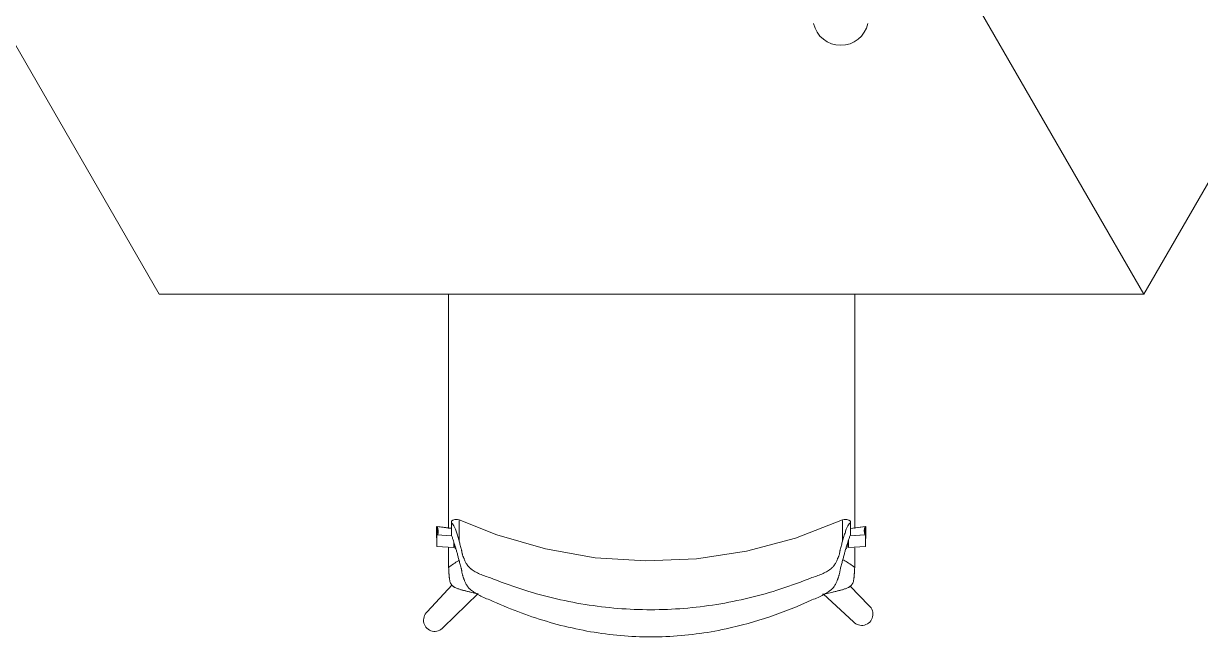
# Model space of a CAD drawing. Header units: millimetres. Extents: x 155927 to 326028, y -36033 to 97293.
# Drawn here: x 176197 to 177571, y 19485 to 20202 of the extents above; entities that cross this region are included whole.
import ezdxf

# ---------------------------------------------------------------- set-up
doc = ezdxf.new("R2010")
doc.units = ezdxf.units.MM
doc.header["$MEASUREMENT"] = 0
doc.layers.add('A-GENM', color=8, linetype='CONTINUOUS', lineweight=9)
doc.layers.add('I-FURN', color=8, linetype='CONTINUOUS', lineweight=9)

msp = doc.modelspace()

# ---------------------------------------------------------------- linework, layer by layer
at = {"layer": 'A-GENM'}
msp.add_arc((177151.3, 20209.1), 32.5, 192.6804, 347.3196, dxfattribs=at)
at = {"layer": 'I-FURN'}
for p, q in [((175780.3, 20882), (176355.4, 19886.1)), ((177505.4, 19886.1), (178080.3, 20882)), ((177505.4, 19886.1), (177103, 20582.9)), ((177103, 20582.9), (177505.4, 19886.1)), ((176355.4, 19886.1), (177505.4, 19886.1)), ((176696.6, 19612.7), (176679.4, 19614.8)), ((176679.4, 19614.8), (176679.4, 19601.5)), ((176696.6, 19612.8), (176680.3, 19614.8)), ((176698.3, 19622.3), (176696.6, 19621)), ((176696.6, 19605.3), (176696.6, 19619)), ((176700.5, 19623), (176698.3, 19622.3)), ((176702, 19623.2), (176700.5, 19623)), ((176703.9, 19623.1), (176702, 19623.2)), ((176705.7, 19622.6), (176703.9, 19623.1)), ((176749.6, 19605.1), (176705.7, 19622.6)), ((177153.4, 19622.6), (177098.3, 19601.3)), ((177153.4, 19622.6), (177155.3, 19623.1)), ((177155.3, 19623.1), (177157.1, 19623.2)), ((177157.1, 19623.2), (177158.6, 19623)), ((177158.6, 19623), (177160.8, 19622.3)), ((177160.8, 19622.3), (177162.6, 19621)), ((177162.6, 19605.3), (177162.6, 19619)), ((177179.7, 19614.8), (177162.6, 19612.7)), ((177180.7, 19614.8), (177162.6, 19612.6)), ((177180.7, 19601.4), (177180.7, 19614.8)), ((176679.7, 19605.1), (176697.1, 19603.9)), ((176679.7, 19591.7), (176679.7, 19605.1)), ((176806.4, 19588.7), (176749.6, 19605.1)), ((177098.3, 19601.3), (177041.2, 19586.2)), ((177162, 19603.9), (177179.4, 19605.1)), ((177162, 19603.8), (177180.4, 19605.1)), ((177180.4, 19605.1), (177180.4, 19591.7)), ((176699.6, 19590.4), (176679.7, 19591.7)), ((176699.6, 19596.3), (176699.6, 19590.4)), ((176700.6, 19593.4), (176700.6, 19590.4)), ((176864.6, 19578.5), (176806.4, 19588.7)), ((177041.2, 19586.2), (176982.7, 19577.2)), ((177159.5, 19590.4), (177159.5, 19596.3)), ((177160.4, 19590.4), (177160.4, 19599.2)), ((177180.4, 19591.7), (177160.4, 19590.4)), ((176923.7, 19574.7), (176864.6, 19578.5)), ((176982.7, 19577.2), (176923.7, 19574.7)), ((176697.4, 19546.8), (176668.4, 19515.3)), ((177184.3, 19522.5), (177162.2, 19545.2)), ((176687.1, 19497), (176727.8, 19536.5)), ((177131, 19536), (177166.1, 19503.7))]:
    msp.add_line(p, q, dxfattribs=at)
for centre, start, end in [((177175.8, 19512.5), 221.9896, 49.6059), ((176677.2, 19505.5), 131.9662, 319.5824)]:
    msp.add_arc(centre, 13.1, start, end, dxfattribs=at)
for centre, start_param, end_param in [((176662.9, 19609.4), 6.026179, 6.605675), ((176663.8, 19609.4), 6.026179, 6.605675), ((177196.2, 19609.4), 2.819103, 3.398599), ((177197.2, 19609.4), 2.819103, 3.398599), ((176662.9, 19596.1), 0.238848, 0.322489), ((177197.2, 19596), 2.819103, 2.902745)]:
    msp.add_ellipse(centre, major_axis=(17.4, 0), ratio=0.978487, start_param=start_param, end_param=end_param, dxfattribs=at)
for points, knots in [([(176693.2, 19612.4), (176693.2, 19613.1), (176693.2, 19616.4), (176693.2, 19622.3), (176693.2, 19630.1), (176693.2, 19637.8), (176693.2, 19647.9), (176693.2, 19660.3), (176693.2, 19672.5), (176693.2, 19682.4), (176693.2, 19690), (176693.2, 19697.6), (176693.2, 19707.6), (176693.2, 19720.1), (176693.2, 19735), (176693.2, 19750.1), (176693.2, 19765.3), (176693.2, 19780.2), (176693.2, 19792.7), (176693.2, 19802.8), (176693.2, 19810.5), (176693.2, 19818.1), (176693.2, 19828.1), (176693.2, 19840.6), (176693.2, 19853.1), (176693.2, 19863.1), (176693.2, 19870.8), (176693.2, 19878.4), (176693.2, 19883.5), (176693.2, 19886.2), (176693.2, 19886.4)], [-0.8977274, -0.8977274, -0.8977274, -0.8977274, -0.8928571, -0.875, -0.8571429, -0.8392857, -0.8214286, -0.7857143, -0.75, -0.7321429, -0.7142857, -0.6964286, -0.6785714, -0.6428571, -0.6071429, -0.5714286, -0.5357143, -0.5, -0.4642857, -0.4464286, -0.4285714, -0.4107143, -0.3928571, -0.3571429, -0.3214286, -0.3035714, -0.2857143, -0.2678571, -0.25, -0.2488464, -0.2488464, -0.2488464, -0.2488464]), ([(177167.8, 19886.4), (177167.8, 19886.3), (177167.8, 19881.2), (177167.8, 19870.9), (177167.8, 19855.6), (177167.8, 19840.5), (177167.8, 19827.9), (177167.8, 19817.8), (177167.8, 19810.1), (177167.8, 19802.5), (177167.8, 19792.5), (177167.8, 19780.1), (177167.8, 19767.8), (177167.8, 19757.8), (177167.8, 19750.2), (177167.8, 19742.7), (177167.8, 19732.7), (177167.8, 19720.2), (177167.8, 19707.8), (177167.8, 19697.7), (177167.8, 19690), (177167.8, 19682.3), (177167.8, 19672.3), (177167.8, 19659.8), (177167.8, 19644.7), (177167.8, 19629.3), (177167.8, 19618.5), (177167.8, 19613), (177167.8, 19612.5)], [-0.7507659, -0.7507659, -0.7507659, -0.7507659, -0.75, -0.7142857, -0.6785714, -0.6428571, -0.6071429, -0.5892857, -0.5714286, -0.5535714, -0.5357143, -0.5, -0.4642857, -0.4464286, -0.4285714, -0.4107143, -0.3928571, -0.3571429, -0.3214286, -0.3035714, -0.2857143, -0.2678571, -0.25, -0.2142857, -0.1785714, -0.1428571, -0.1071429, -0.103964, -0.103964, -0.103964, -0.103964]), ([(176696.6, 19619.3), (176696.6, 19619.7), (176696.6, 19620.5), (176696.6, 19621.1), (176696.6, 19621), (176696.6, 19620.3), (176696.6, 19619.5), (176696.6, 19619)], [0.4171888, 0.4171888, 0.4171888, 0.4171888, 0.5, 0.625, 0.75, 0.875, 1, 1, 1, 1]), ([(176705.7, 19612.5), (176705.7, 19614.2), (176705.7, 19617.2), (176705.7, 19619.8), (176705.7, 19621.3), (176705.7, 19621.7), (176705.7, 19622)], [0.2282902, 0.2282902, 0.2282902, 0.2282902, 0.3333333, 0.4444444, 0.5, 0.5555556, 0.5555556, 0.5555556, 0.5555556]), ([(177153.4, 19622), (177153.4, 19621.7), (177153.4, 19621), (177153.4, 19619.1), (177153.4, 19616), (177153.4, 19613.4), (177153.4, 19612.6)], [0.4444444, 0.4444444, 0.4444444, 0.4444444, 0.5138889, 0.5833333, 0.7222222, 0.7717098, 0.7717098, 0.7717098, 0.7717098]), ([(177162.6, 19619), (177162.6, 19619.5), (177162.6, 19620.3), (177162.6, 19621), (177162.6, 19621.1), (177162.6, 19620.5), (177162.6, 19619.7), (177162.6, 19619.3)], [0, 0, 0, 0, 0.125, 0.25, 0.375, 0.5, 0.5837817, 0.5837817, 0.5837817, 0.5837817]), ([(177153.4, 19612.2), (177153.4, 19610.8), (177153.4, 19606.6), (177153.4, 19601.4), (177153.4, 19597.7)], [0.7777778, 0.7777778, 0.7777778, 0.7777778, 0.8611111, 1, 1, 1, 1]), ([(176741.4, 19529.2), (176738.9, 19530.1), (176734.2, 19532), (176729.1, 19534.4), (176725.4, 19536.5), (176723, 19538.1), (176721.1, 19539.4), (176719.9, 19540.4), (176719.2, 19540.9), (176718.8, 19541.3), (176718.3, 19541.8), (176717.7, 19542.3), (176716.8, 19543.3), (176715.6, 19544.7), (176714.5, 19546.4), (176713.5, 19548.2), (176712.8, 19549.8), (176712.1, 19551.5), (176711.6, 19552.8), (176711.2, 19553.7), (176711, 19554.3), (176710.9, 19554.6), (176710.7, 19555), (176710.5, 19555.5), (176710.2, 19556.3), (176709.8, 19557.5), (176709.5, 19558.9), (176709.1, 19560.6), (176708.9, 19562.3), (176708.5, 19564), (176708.3, 19565.3), (176707.9, 19566.6), (176707.5, 19568.3), (176706.7, 19571.2), (176705.6, 19575.2), (176704.4, 19579.7), (176703.3, 19584), (176702.2, 19588.1), (176701.1, 19591.8), (176700, 19595.2), (176699.3, 19597.3), (176699, 19598.2)], [0, 0, 0, 0, 0.035714, 0.071429, 0.089286, 0.107143, 0.125, 0.133929, 0.138393, 0.142857, 0.147321, 0.151786, 0.160714, 0.178571, 0.196429, 0.214286, 0.232143, 0.25, 0.267857, 0.276786, 0.28125, 0.285714, 0.290179, 0.294643, 0.303571, 0.321429, 0.339286, 0.357143, 0.392857, 0.410714, 0.428571, 0.446429, 0.464286, 0.5, 0.571429, 0.642857, 0.714286, 0.785714, 0.857143, 0.928571, 1, 1, 1, 1]), ([(176705.7, 19597.7), (176706.1, 19596.1), (176706.8, 19593.7), (176707.5, 19590.9), (176708, 19589.4), (176708.3, 19588.2), (176708.6, 19587), (176708.8, 19585.5), (176709.1, 19584.1), (176709.4, 19582.6), (176709.7, 19581.4), (176710, 19580.4), (176710.4, 19579.6), (176710.6, 19579.1), (176710.7, 19578.8), (176710.9, 19578.4), (176711.1, 19578), (176711.5, 19577.1), (176712, 19575.8), (176712.7, 19574.2), (176713.6, 19572.5), (176714.5, 19570.8), (176715.7, 19569.1), (176716.9, 19567.7), (176717.9, 19566.7), (176718.5, 19566.2), (176718.9, 19565.8), (176719.4, 19565.4), (176720.1, 19564.9), (176721.3, 19564.1), (176723.2, 19562.8), (176725.6, 19561.4), (176729.2, 19559.6), (176734.3, 19557.5), (176738.9, 19556), (176741.4, 19555.3)], [0, 0, 0, 0, 0.125, 0.1875, 0.21875, 0.25, 0.28125, 0.3125, 0.375, 0.40625, 0.4375, 0.46875, 0.484375, 0.492188, 0.5, 0.507812, 0.515625, 0.53125, 0.5625, 0.59375, 0.625, 0.65625, 0.6875, 0.71875, 0.734375, 0.742188, 0.75, 0.757812, 0.765625, 0.78125, 0.8125, 0.84375, 0.875, 0.9375, 1, 1, 1, 1]), ([(177160.1, 19598.2), (177159.4, 19596.3), (177158.4, 19593.1), (177156.9, 19588.1), (177155.8, 19584), (177154.7, 19579.7), (177153.5, 19575.2), (177152.4, 19571.2), (177151.5, 19567.9), (177151, 19565.7), (177150.6, 19564), (177150.3, 19562.3), (177150, 19560.6), (177149.6, 19558.9), (177149.3, 19557.5), (177148.9, 19556.3), (177148.6, 19555.5), (177148.4, 19555), (177148.2, 19554.6), (177148.1, 19554.3), (177147.9, 19553.7), (177147.5, 19552.8), (177147, 19551.5), (177146.3, 19549.8), (177145.6, 19548.2), (177144.6, 19546.4), (177143.5, 19544.7), (177142.4, 19543.3), (177141.4, 19542.3), (177140.8, 19541.8), (177140.4, 19541.3), (177139.9, 19540.9), (177139.2, 19540.4), (177138, 19539.4), (177136.1, 19538.1), (177133.7, 19536.5), (177130.1, 19534.4), (177124.9, 19532), (177120.2, 19530.1), (177117.7, 19529.2)], [0, 0, 0, 0, 0.142857, 0.214286, 0.285714, 0.357143, 0.428571, 0.5, 0.535714, 0.571429, 0.589286, 0.607143, 0.642857, 0.660714, 0.678571, 0.696429, 0.705357, 0.709821, 0.714286, 0.71875, 0.723214, 0.732143, 0.75, 0.767857, 0.785714, 0.803571, 0.821429, 0.839286, 0.848214, 0.852679, 0.857143, 0.861607, 0.866071, 0.875, 0.892857, 0.910714, 0.928571, 0.964286, 1, 1, 1, 1]), ([(177117.7, 19555.3), (177120.2, 19556), (177124.8, 19557.5), (177129.9, 19559.6), (177133.5, 19561.4), (177135.9, 19562.8), (177137.8, 19564.1), (177139, 19564.9), (177139.7, 19565.4), (177140.2, 19565.8), (177140.6, 19566.2), (177141.2, 19566.7), (177142.2, 19567.7), (177143.4, 19569.1), (177144.6, 19570.8), (177145.5, 19572.5), (177146.4, 19574.2), (177147.1, 19575.8), (177147.6, 19577.1), (177148, 19578), (177148.2, 19578.4), (177148.4, 19578.8), (177148.6, 19579.1), (177148.8, 19579.6), (177149.1, 19580.4), (177149.4, 19581.4), (177149.7, 19582.6), (177150, 19584.1), (177150.3, 19585.5), (177150.5, 19587), (177150.8, 19588.2), (177151.2, 19589.4), (177151.6, 19590.9), (177152.3, 19593.7), (177153, 19596.1), (177153.4, 19597.7)], [0, 0, 0, 0, 0.0625, 0.125, 0.15625, 0.1875, 0.21875, 0.234375, 0.242188, 0.25, 0.257812, 0.265625, 0.28125, 0.3125, 0.34375, 0.375, 0.40625, 0.4375, 0.46875, 0.484375, 0.492188, 0.5, 0.507812, 0.515625, 0.53125, 0.5625, 0.59375, 0.625, 0.6875, 0.71875, 0.75, 0.78125, 0.8125, 0.875, 1, 1, 1, 1]), ([(176706, 19575.3), (176705.7, 19575.2), (176703.3, 19574), (176699.1, 19571.4), (176695.3, 19568.6), (176693.4, 19567)], [0.93933321, 0.93933321, 0.93933321, 0.93933321, 0.94444444, 0.97222222, 1, 1, 1, 1]), ([(177167.6, 19567), (177165.8, 19568.6), (177161.9, 19571.4), (177157.2, 19574.3), (177154.4, 19575.6), (177153.6, 19576)], [0, 0, 0, 0, 0.02777778, 0.05555556, 0.06696683, 0.06696683, 0.06696683, 0.06696683]), ([(176727.4, 19536.4), (176725.1, 19536.9), (176721.3, 19537.7), (176716.9, 19538.8), (176714.4, 19539.4), (176712.6, 19539.8), (176710.9, 19540.3), (176709.4, 19540.7), (176707.8, 19541.1), (176706, 19541.7), (176704.3, 19542.3), (176702.6, 19542.9), (176701.3, 19543.5), (176700.3, 19544), (176699.6, 19544.4), (176698.9, 19544.8), (176698, 19545.5), (176697.1, 19546.4), (176696.2, 19547.6), (176695.5, 19548.8), (176695.1, 19550), (176694.8, 19551.4), (176694.6, 19552.6), (176694.4, 19553.4), (176694.4, 19554), (176694.3, 19554.3), (176694.3, 19554.7), (176694.2, 19555.3), (176694.1, 19556.1), (176694, 19557.4), (176693.9, 19558.6), (176693.8, 19559.6), (176693.8, 19560.4), (176693.7, 19561.2), (176693.7, 19562.3), (176693.5, 19564.3), (176693.4, 19565.9), (176693.4, 19567)], [0, 0, 0, 0, 0.125, 0.1875, 0.21875, 0.25, 0.28125, 0.3125, 0.34375, 0.375, 0.40625, 0.4375, 0.46875, 0.484375, 0.5, 0.515625, 0.53125, 0.5625, 0.59375, 0.625, 0.65625, 0.6875, 0.71875, 0.734375, 0.742188, 0.75, 0.757812, 0.765625, 0.78125, 0.8125, 0.84375, 0.859375, 0.875, 0.890625, 0.90625, 0.9375, 1, 1, 1, 1]), ([(177167.6, 19567), (177167.6, 19565.9), (177167.5, 19564.3), (177167.4, 19562.3), (177167.3, 19561.2), (177167.2, 19560.4), (177167.2, 19559.6), (177167.1, 19558.6), (177167, 19557.4), (177166.9, 19556.1), (177166.8, 19555.3), (177166.7, 19554.7), (177166.7, 19554.3), (177166.7, 19554), (177166.6, 19553.4), (177166.5, 19552.6), (177166.2, 19551.4), (177165.9, 19550), (177165.5, 19548.8), (177164.8, 19547.6), (177163.9, 19546.4), (177163, 19545.5), (177162.1, 19544.8), (177161.4, 19544.4), (177160.7, 19544), (177159.8, 19543.5), (177158.4, 19542.9), (177156.8, 19542.3), (177155, 19541.7), (177153.2, 19541.1), (177151.6, 19540.7), (177150.1, 19540.3), (177148.4, 19539.8), (177146.6, 19539.4), (177144.1, 19538.8), (177139.7, 19537.7), (177135.9, 19536.9), (177133.6, 19536.4)], [0, 0, 0, 0, 0.0625, 0.09375, 0.109375, 0.125, 0.140625, 0.15625, 0.1875, 0.21875, 0.234375, 0.242188, 0.25, 0.257812, 0.265625, 0.28125, 0.3125, 0.34375, 0.375, 0.40625, 0.4375, 0.46875, 0.484375, 0.5, 0.515625, 0.53125, 0.5625, 0.59375, 0.625, 0.65625, 0.6875, 0.71875, 0.75, 0.78125, 0.8125, 0.875, 1, 1, 1, 1]), ([(176741.4, 19555.3), (176753.4, 19550.4), (176777.5, 19541.6), (176827.1, 19527.6), (176890.8, 19517.2), (176968.3, 19517.2), (177032, 19527.6), (177081.6, 19541.6), (177105.8, 19550.4), (177117.7, 19555.3)], [-1, -1, -1, -1, -0.9, -0.8, -0.6, -0.4, -0.2, -0.1, 0, 0, 0, 0]), ([(177117.7, 19529.2), (177101.6, 19521.8), (177068.8, 19508.6), (177011.9, 19492.8), (176947.3, 19484.3), (176876.4, 19487.5), (176818.6, 19500), (176773.9, 19515.1), (176752.1, 19524.3), (176741.4, 19529.2)], [-1, -1, -1, -1, -0.863636, -0.727273, -0.545455, -0.363636, -0.181818, -0.090909, 0, 0, 0, 0])]:
    msp.add_open_spline(points, degree=3, knots=knots, dxfattribs=at)
for points in [[(176696.6, 19619), (176697, 19618.8), (176697.9, 19618.1), (176699.4, 19615.9), (176700.9, 19612.7), (176702.4, 19608.5), (176704, 19603.5), (176705.1, 19599.7), (176705.7, 19597.7)], [(177153.4, 19597.7), (177154, 19599.7), (177155.1, 19603.5), (177156.7, 19608.5), (177158.2, 19612.7), (177159.7, 19615.9), (177161.2, 19618.1), (177162.1, 19618.8), (177162.6, 19619)], [(176699, 19598.2), (176698.6, 19599.5), (176697.8, 19602), (176696.9, 19604.3), (176696.6, 19605.3)], [(176705.7, 19597.7), (176705.7, 19600.7), (176705.7, 19606), (176705.7, 19610.3), (176705.7, 19612.2)], [(177162.6, 19605.3), (177162.2, 19604.3), (177161.4, 19602), (177160.5, 19599.5), (177160.1, 19598.2)], [(176693.2, 19570.9), (176693.2, 19577), (176693.2, 19583.3), (176693.2, 19589.8)], [(176700.7, 19589.6), (176701.1, 19589.3), (176701.5, 19589.1), (176701.9, 19588.8)], [(177157.2, 19588.8), (177157.6, 19589.1), (177158, 19589.3), (177158.4, 19589.6)], [(177167.8, 19589.8), (177167.8, 19583.3), (177167.8, 19577), (177167.8, 19570.9)], [(176693.4, 19567), (176693.3, 19567.6), (176693.3, 19568.9), (176693.2, 19570.2), (176693.2, 19570.9)], [(177167.8, 19570.9), (177167.8, 19570.2), (177167.7, 19568.9), (177167.7, 19567.6), (177167.6, 19567)], [(177129.9, 19535.7), (177131.2, 19536), (177132.4, 19536.2), (177133.6, 19536.4)], [(177133.6, 19536.4), (177132.4, 19536.2), (177131.2, 19536), (177130, 19535.7)]]:
    msp.add_open_spline(points, degree=3, dxfattribs=at)

doc.saveas('drawing.dxf')
